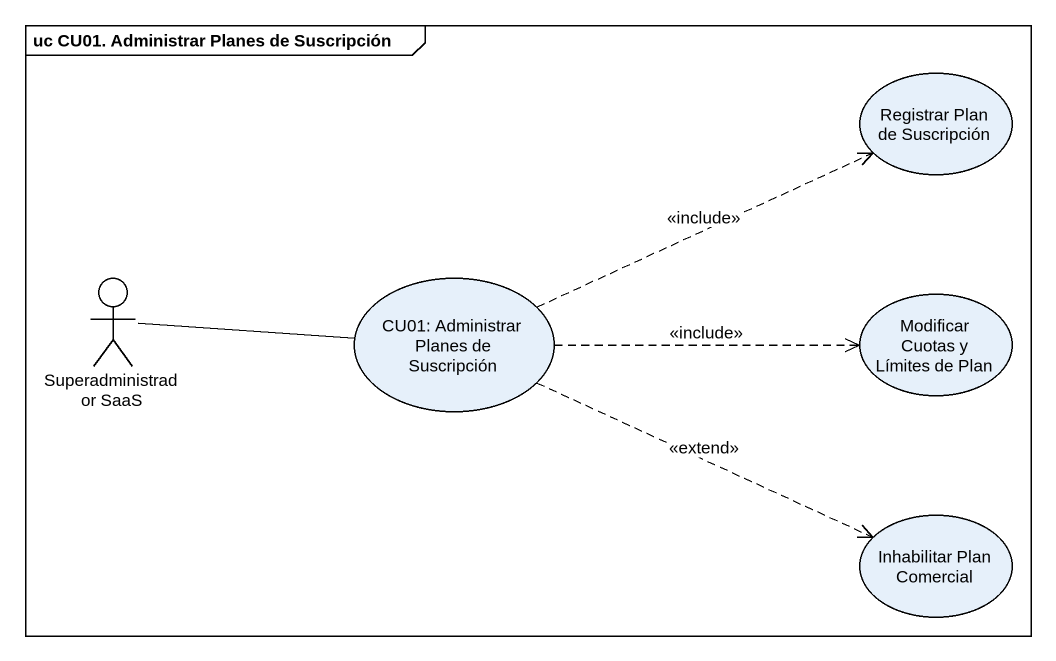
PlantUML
@startuml
mainframe uc CU01. Administrar Planes de Suscripción
usecase "Registrar Plan de Suscripción" as Registrar_Plan_de
actor "Superadministrador SaaS" as Superadministrador_SaaS
usecase "CU01: Administrar Planes de Suscripción" as CU01_Administrar_Planes_de
usecase "Modificar Cuotas y Límites de Plan" as Modificar_Cuotas_y_Límites
usecase "Inhabilitar Plan Comercial" as Inhabilitar_Plan_Comercial
Superadministrador_SaaS -right- CU01_Administrar_Planes_de
CU01_Administrar_Planes_de .right.> Registrar_Plan_de : <<include>>
CU01_Administrar_Planes_de .right.> Modificar_Cuotas_y_Límites : <<include>>
CU01_Administrar_Planes_de .right.> Inhabilitar_Plan_Comercial : <<extend>>
@enduml
